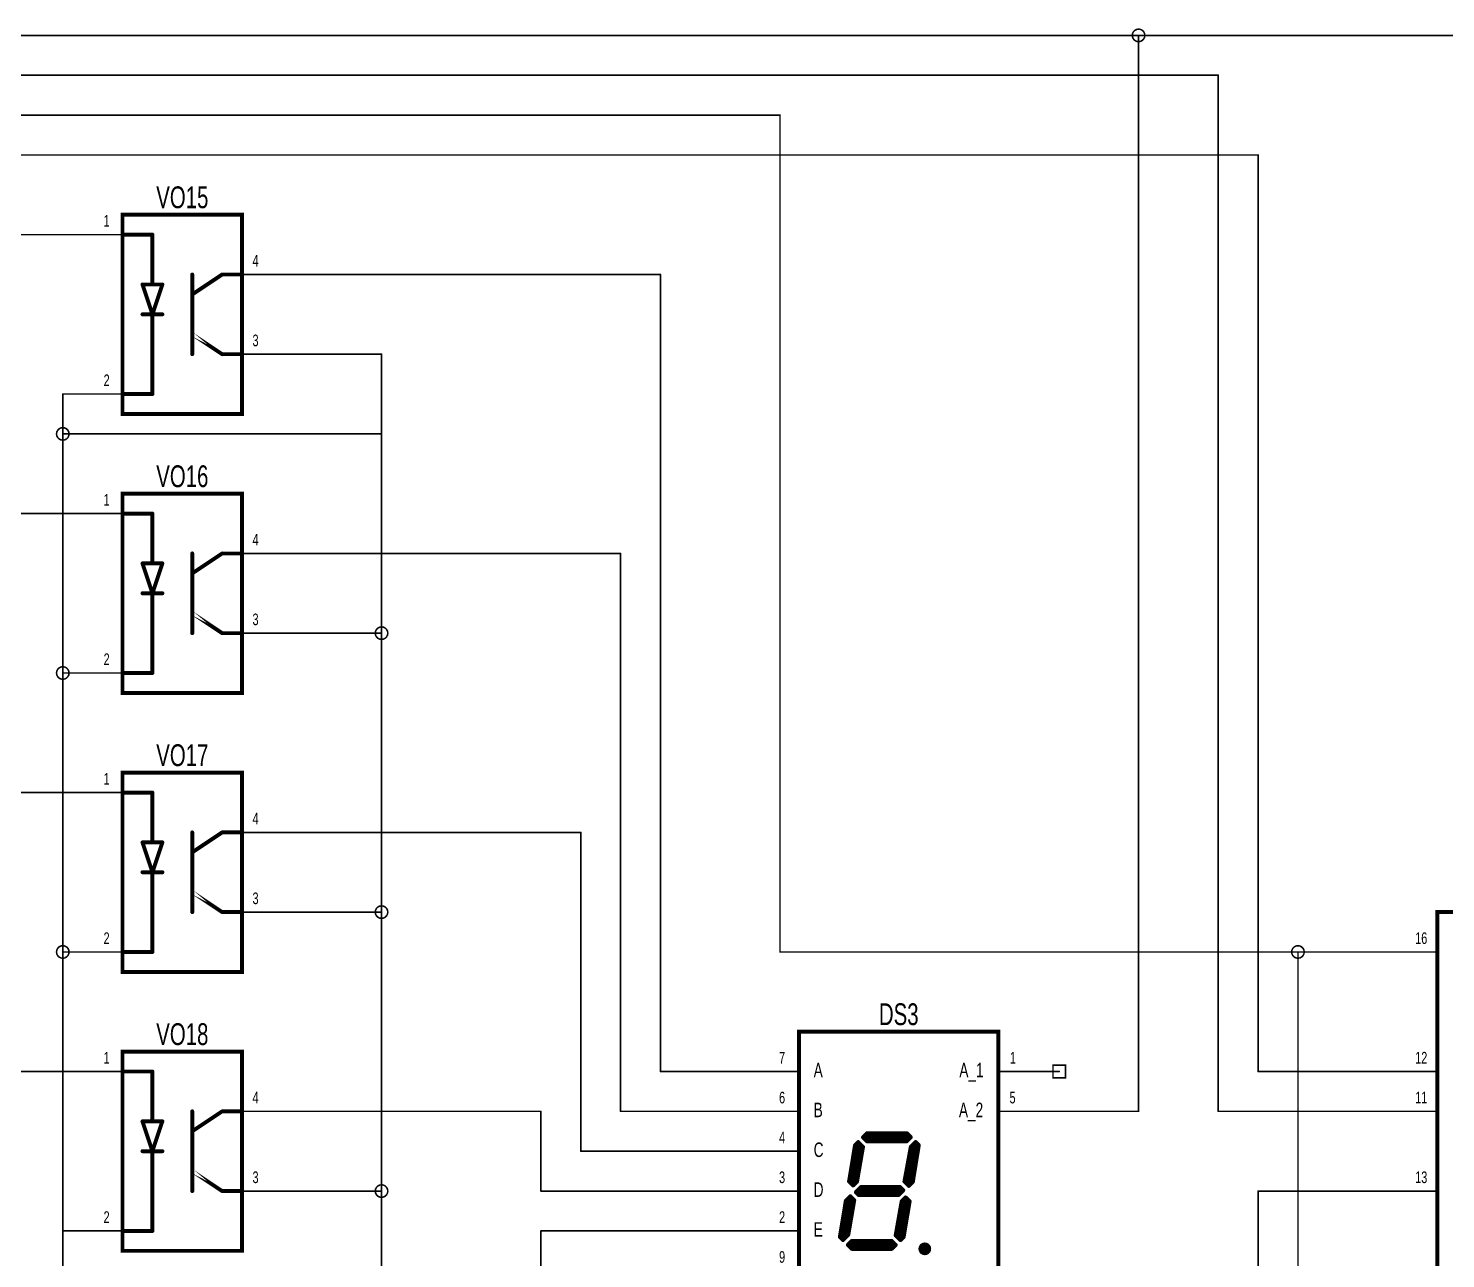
# Model space of a CAD drawing. Extents: x -9.1 to 18.8, y -6.3 to 0.3.
# Drawn here: x 9.814 to 13.371, y -2.87 to 0.218 of the extents above; entities that cross this region are included whole.
import ezdxf
from ezdxf.enums import TextEntityAlignment as Align

# ---------------------------------------------------------------- set-up
doc = ezdxf.new("R2010")
doc.units = 0
for name, color, linetype in [('Element', 253, 'CONTINUOUS'), ('Net', 50, 'CONTINUOUS'), ('Pin', 50, 'CONTINUOUS')]:
    doc.layers.add(name, color=color, linetype=linetype)

msp = doc.modelspace()

# ---------------------------------------------------------------- linework, layer by layer
at = {"layer": 'Element', "linetype": 'CONTINUOUS'}
for points, const_width in [([(10.05, -0.25), (10.35, -0.25), (10.35, -0.75), (10.05, -0.75), (10.05, -0.25)], 0.0098), ([(10.05, -0.3), (10.125, -0.3)], 0.0098), ([(10.125, -0.3), (10.125, -0.425)], 0.0098), ([(10.15, -0.425), (10.1, -0.425)], 0.0098), ([(10.1, -0.425), (10.125, -0.5)], 0.0098), ([(10.125, -0.5), (10.15, -0.425)], 0.0098), ([(10.225, -0.4), (10.225, -0.6)], 0.0098), ([(10.225, -0.45), (10.3, -0.4)], 0.0098), ([(10.3, -0.4), (10.35, -0.4)], 0.0098), ([(10.1, -0.5), (10.15, -0.5)], 0.0098), ([(10.125, -0.5), (10.125, -0.7)], 0.0098), ([(10.225, -0.55), (10.3, -0.6), (10.225, -0.55)], 0.0098), ([(10.3, -0.6), (10.35, -0.6)], 0.0098), ([(10.125, -0.7), (10.05, -0.7)], 0.0098), ([(10.05, -0.95), (10.35, -0.95), (10.35, -1.45), (10.05, -1.45), (10.05, -0.95)], 0.0098), ([(10.05, -1), (10.125, -1)], 0.0098), ([(10.125, -1), (10.125, -1.125)], 0.0098), ([(10.225, -1.1), (10.225, -1.3)], 0.0098), ([(10.225, -1.15), (10.3, -1.1)], 0.0098), ([(10.3, -1.1), (10.35, -1.1)], 0.0098), ([(10.15, -1.125), (10.1, -1.125)], 0.0098), ([(10.1, -1.125), (10.125, -1.2)], 0.0098), ([(10.125, -1.2), (10.15, -1.125)], 0.0098), ([(10.1, -1.2), (10.15, -1.2)], 0.0098), ([(10.125, -1.2), (10.125, -1.4)], 0.0098), ([(10.225, -1.25), (10.3, -1.3), (10.225, -1.25)], 0.0098), ([(10.3, -1.3), (10.35, -1.3)], 0.0098), ([(10.125, -1.4), (10.05, -1.4)], 0.0098), ([(10.05, -1.65), (10.35, -1.65), (10.35, -2.15), (10.05, -2.15), (10.05, -1.65)], 0.0098), ([(10.05, -1.7), (10.125, -1.7)], 0.0098), ([(10.125, -1.7), (10.125, -1.825)], 0.0098), ([(10.225, -1.8), (10.225, -2)], 0.0098), ([(10.225, -1.85), (10.3, -1.8)], 0.0098), ([(10.3, -1.8), (10.35, -1.8)], 0.0098), ([(10.15, -1.825), (10.1, -1.825)], 0.0098), ([(10.1, -1.825), (10.125, -1.9)], 0.0098), ([(10.125, -1.9), (10.15, -1.825)], 0.0098), ([(10.1, -1.9), (10.15, -1.9)], 0.0098), ([(10.125, -1.9), (10.125, -2.1)], 0.0098), ([(10.225, -1.95), (10.3, -2), (10.225, -1.95)], 0.0098), ([(10.3, -2), (10.35, -2)], 0.0098), ([(13.35, -2), (14.05, -2), (14.05, -3.2), (13.35, -3.2), (13.35, -2)], 0.0098), ([(10.125, -2.1), (10.05, -2.1)], 0.0098), ([(11.7479, -2.3), (12.2479, -2.3), (12.2479, -3.1), (11.7479, -3.1), (11.7479, -2.3)], 0.0098), ([(10.05, -2.35), (10.35, -2.35), (10.35, -2.85), (10.05, -2.85), (10.05, -2.35)], 0.0098), ([(10.05, -2.4), (10.125, -2.4)], 0.0098), ([(10.125, -2.4), (10.125, -2.525)], 0.0098), ([(10.15, -2.525), (10.1, -2.525)], 0.0098), ([(10.1, -2.525), (10.125, -2.6)], 0.0098), ([(10.125, -2.6), (10.15, -2.525)], 0.0098), ([(10.225, -2.5), (10.225, -2.7)], 0.0098), ([(10.225, -2.55), (10.3, -2.5)], 0.0098), ([(10.3, -2.5), (10.35, -2.5)], 0.0098), ([(11.9084, -2.565), (11.9184, -2.555)], 0.01), ([(11.9184, -2.575), (11.9084, -2.565)], 0.01), ([(12.0184, -2.565), (11.9184, -2.565)], 0.016), ([(11.9184, -2.555), (12.0184, -2.555)], 0.01), ([(12.0184, -2.555), (12.0284, -2.565)], 0.01), ([(12.0284, -2.565), (12.0184, -2.575)], 0.01), ([(10.1, -2.6), (10.15, -2.6)], 0.0098), ([(10.125, -2.6), (10.125, -2.8)], 0.0098), ([(11.8734, -2.676), (11.8884, -2.585)], 0.01), ([(11.8984, -2.59), (11.8834, -2.675)], 0.016), ([(11.8884, -2.585), (11.8964, -2.577)], 0.01), ([(11.9084, -2.589), (11.8934, -2.676)], 0.01), ([(11.8964, -2.577), (11.9084, -2.589)], 0.01), ([(12.0184, -2.575), (11.9184, -2.575)], 0.01), ([(12.0284, -2.589), (12.0124, -2.676)], 0.01), ([(12.0384, -2.59), (12.0234, -2.675)], 0.016), ([(12.0404, -2.577), (12.0284, -2.589)], 0.01), ([(12.0334, -2.677), (12.0484, -2.585)], 0.01), ([(12.0484, -2.585), (12.0404, -2.577)], 0.01), ([(10.225, -2.65), (10.3, -2.7), (10.225, -2.65)], 0.0098), ([(10.3, -2.7), (10.35, -2.7)], 0.0098), ([(11.8834, -2.686), (11.8734, -2.676)], 0.01), ([(11.8934, -2.676), (11.8834, -2.686)], 0.01), ([(11.8904, -2.703), (11.9034, -2.69)], 0.01), ([(11.8974, -2.71), (11.8904, -2.703)], 0.01), ([(11.8984, -2.7), (11.9984, -2.7)], 0.016), ([(11.9034, -2.69), (12.0014, -2.69)], 0.01), ([(12.0094, -2.698), (11.9974, -2.71)], 0.01), ([(12.0014, -2.69), (12.0094, -2.698)], 0.01), ([(12.0124, -2.676), (12.0234, -2.687)], 0.01), ([(12.0234, -2.687), (12.0334, -2.677)], 0.01), ([(11.8654, -2.724), (11.8504, -2.815)], 0.01), ([(11.8584, -2.815), (11.8734, -2.725)], 0.016), ([(11.8764, -2.713), (11.8654, -2.724)], 0.01), ([(11.8714, -2.81), (11.8864, -2.723)], 0.01), ([(11.8764, -2.713), (11.8864, -2.723)], 0.01), ([(11.9974, -2.71), (11.8974, -2.71)], 0.01), ([(12.0054, -2.726), (11.9904, -2.811)], 0.01), ([(12.0134, -2.73), (11.9984, -2.81)], 0.016), ([(12.0154, -2.716), (12.0054, -2.726)], 0.01), ([(12.0104, -2.815), (12.0254, -2.726)], 0.01), ([(12.0254, -2.726), (12.0154, -2.716)], 0.01), ([(10.125, -2.8), (10.05, -2.8)], 0.0098), ([(11.8504, -2.815), (11.8584, -2.823)], 0.01), ([(11.8584, -2.823), (11.8714, -2.81)], 0.01), ([(11.9904, -2.811), (12.0024, -2.823)], 0.01), ([(12.0024, -2.823), (12.0104, -2.815)], 0.01), ([(11.8704, -2.835), (11.8804, -2.825)], 0.01), ([(11.8804, -2.845), (11.8704, -2.835)], 0.01), ([(11.8804, -2.825), (11.9804, -2.825)], 0.01), ([(11.9784, -2.835), (11.8834, -2.835)], 0.016), ([(11.9804, -2.845), (11.8804, -2.845)], 0.01), ([(11.9804, -2.825), (11.9904, -2.835)], 0.01), ([(11.9904, -2.835), (11.9804, -2.845)], 0.01), ([(12.0534, -2.845), (12.0539, -2.8481), (12.0553, -2.8509), (12.0575, -2.8531), (12.0603, -2.8545), (12.0634, -2.855), (12.0665, -2.8545), (12.0693, -2.8531), (12.0715, -2.8509), (12.0729, -2.8481), (12.0734, -2.845), (12.0729, -2.8419), (12.0715, -2.8391), (12.0693, -2.8369), (12.0665, -2.8355), (12.0634, -2.835), (12.0603, -2.8355), (12.0575, -2.8369), (12.0553, -2.8391), (12.0539, -2.8419), (12.0534, -2.845)], 0.012), ([(12.0584, -2.845), (12.0684, -2.845)], 0.012)]:
    msp.add_lwpolyline(points, dxfattribs=dict(at, const_width=const_width))
for points, const_width in [([(10.0475, -0.3, 1), (10.0525, -0.3, 1), (10.0475, -0.3, 1)], 0.0049), ([(10.1225, -0.3, 1), (10.1275, -0.3, 1), (10.1225, -0.3, 1)], 0.0049), ([(10.1225, -0.3, 1), (10.1275, -0.3, 1), (10.1225, -0.3, 1)], 0.0049), ([(10.0975, -0.425, 1), (10.1025, -0.425, 1), (10.0975, -0.425, 1)], 0.0049), ([(10.0975, -0.425, 1), (10.1025, -0.425, 1), (10.0975, -0.425, 1)], 0.0049), ([(10.1225, -0.425, 1), (10.1275, -0.425, 1), (10.1225, -0.425, 1)], 0.0049), ([(10.1475, -0.425, 1), (10.1525, -0.425, 1), (10.1475, -0.425, 1)], 0.0049), ([(10.1475, -0.425, 1), (10.1525, -0.425, 1), (10.1475, -0.425, 1)], 0.0049), ([(10.2225, -0.4, 1), (10.2275, -0.4, 1), (10.2225, -0.4, 1)], 0.0049), ([(10.2975, -0.4, 1), (10.3025, -0.4, 1), (10.2975, -0.4, 1)], 0.0049), ([(10.2975, -0.4, 1), (10.3025, -0.4, 1), (10.2975, -0.4, 1)], 0.0049), ([(10.3475, -0.4, 1), (10.3525, -0.4, 1), (10.3475, -0.4, 1)], 0.0049), ([(10.2225, -0.45, 1), (10.2275, -0.45, 1), (10.2225, -0.45, 1)], 0.0049), ([(10.0975, -0.5, 1), (10.1025, -0.5, 1), (10.0975, -0.5, 1)], 0.0049), ([(10.1225, -0.5, 1), (10.1275, -0.5, 1), (10.1225, -0.5, 1)], 0.0049), ([(10.1225, -0.5, 1), (10.1275, -0.5, 1), (10.1225, -0.5, 1)], 0.0049), ([(10.1225, -0.5, 1), (10.1275, -0.5, 1), (10.1225, -0.5, 1)], 0.0049), ([(10.1475, -0.5, 1), (10.1525, -0.5, 1), (10.1475, -0.5, 1)], 0.0049), ([(10.2225, -0.55, 1), (10.2275, -0.55, 1), (10.2225, -0.55, 1)], 0.0049), ([(10.2225, -0.6, 1), (10.2275, -0.6, 1), (10.2225, -0.6, 1)], 0.0049), ([(10.2975, -0.6, 1), (10.3025, -0.6, 1), (10.2975, -0.6, 1)], 0.0049), ([(10.3475, -0.6, 1), (10.3525, -0.6, 1), (10.3475, -0.6, 1)], 0.0049), ([(10.0475, -0.7, 1), (10.0525, -0.7, 1), (10.0475, -0.7, 1)], 0.0049), ([(10.1225, -0.7, 1), (10.1275, -0.7, 1), (10.1225, -0.7, 1)], 0.0049), ([(10.1225, -0.7, 1), (10.1275, -0.7, 1), (10.1225, -0.7, 1)], 0.0049), ([(10.0475, -1, 1), (10.0525, -1, 1), (10.0475, -1, 1)], 0.0049), ([(10.1225, -1, 1), (10.1275, -1, 1), (10.1225, -1, 1)], 0.0049), ([(10.1225, -1, 1), (10.1275, -1, 1), (10.1225, -1, 1)], 0.0049), ([(10.2225, -1.1, 1), (10.2275, -1.1, 1), (10.2225, -1.1, 1)], 0.0049), ([(10.2975, -1.1, 1), (10.3025, -1.1, 1), (10.2975, -1.1, 1)], 0.0049), ([(10.2975, -1.1, 1), (10.3025, -1.1, 1), (10.2975, -1.1, 1)], 0.0049), ([(10.3475, -1.1, 1), (10.3525, -1.1, 1), (10.3475, -1.1, 1)], 0.0049), ([(10.0975, -1.125, 1), (10.1025, -1.125, 1), (10.0975, -1.125, 1)], 0.0049), ([(10.0975, -1.125, 1), (10.1025, -1.125, 1), (10.0975, -1.125, 1)], 0.0049), ([(10.1225, -1.125, 1), (10.1275, -1.125, 1), (10.1225, -1.125, 1)], 0.0049), ([(10.1475, -1.125, 1), (10.1525, -1.125, 1), (10.1475, -1.125, 1)], 0.0049), ([(10.1475, -1.125, 1), (10.1525, -1.125, 1), (10.1475, -1.125, 1)], 0.0049), ([(10.2225, -1.15, 1), (10.2275, -1.15, 1), (10.2225, -1.15, 1)], 0.0049), ([(10.0975, -1.2, 1), (10.1025, -1.2, 1), (10.0975, -1.2, 1)], 0.0049), ([(10.1225, -1.2, 1), (10.1275, -1.2, 1), (10.1225, -1.2, 1)], 0.0049), ([(10.1225, -1.2, 1), (10.1275, -1.2, 1), (10.1225, -1.2, 1)], 0.0049), ([(10.1225, -1.2, 1), (10.1275, -1.2, 1), (10.1225, -1.2, 1)], 0.0049), ([(10.1475, -1.2, 1), (10.1525, -1.2, 1), (10.1475, -1.2, 1)], 0.0049), ([(10.2225, -1.25, 1), (10.2275, -1.25, 1), (10.2225, -1.25, 1)], 0.0049), ([(10.2225, -1.3, 1), (10.2275, -1.3, 1), (10.2225, -1.3, 1)], 0.0049), ([(10.2975, -1.3, 1), (10.3025, -1.3, 1), (10.2975, -1.3, 1)], 0.0049), ([(10.3475, -1.3, 1), (10.3525, -1.3, 1), (10.3475, -1.3, 1)], 0.0049), ([(10.0475, -1.4, 1), (10.0525, -1.4, 1), (10.0475, -1.4, 1)], 0.0049), ([(10.1225, -1.4, 1), (10.1275, -1.4, 1), (10.1225, -1.4, 1)], 0.0049), ([(10.1225, -1.4, 1), (10.1275, -1.4, 1), (10.1225, -1.4, 1)], 0.0049), ([(10.0475, -1.7, 1), (10.0525, -1.7, 1), (10.0475, -1.7, 1)], 0.0049), ([(10.1225, -1.7, 1), (10.1275, -1.7, 1), (10.1225, -1.7, 1)], 0.0049), ([(10.1225, -1.7, 1), (10.1275, -1.7, 1), (10.1225, -1.7, 1)], 0.0049), ([(10.2225, -1.8, 1), (10.2275, -1.8, 1), (10.2225, -1.8, 1)], 0.0049), ([(10.2975, -1.8, 1), (10.3025, -1.8, 1), (10.2975, -1.8, 1)], 0.0049), ([(10.2975, -1.8, 1), (10.3025, -1.8, 1), (10.2975, -1.8, 1)], 0.0049), ([(10.3475, -1.8, 1), (10.3525, -1.8, 1), (10.3475, -1.8, 1)], 0.0049), ([(10.0975, -1.825, 1), (10.1025, -1.825, 1), (10.0975, -1.825, 1)], 0.0049), ([(10.0975, -1.825, 1), (10.1025, -1.825, 1), (10.0975, -1.825, 1)], 0.0049), ([(10.1225, -1.825, 1), (10.1275, -1.825, 1), (10.1225, -1.825, 1)], 0.0049), ([(10.1475, -1.825, 1), (10.1525, -1.825, 1), (10.1475, -1.825, 1)], 0.0049), ([(10.1475, -1.825, 1), (10.1525, -1.825, 1), (10.1475, -1.825, 1)], 0.0049), ([(10.2225, -1.85, 1), (10.2275, -1.85, 1), (10.2225, -1.85, 1)], 0.0049), ([(10.0975, -1.9, 1), (10.1025, -1.9, 1), (10.0975, -1.9, 1)], 0.0049), ([(10.1225, -1.9, 1), (10.1275, -1.9, 1), (10.1225, -1.9, 1)], 0.0049), ([(10.1225, -1.9, 1), (10.1275, -1.9, 1), (10.1225, -1.9, 1)], 0.0049), ([(10.1225, -1.9, 1), (10.1275, -1.9, 1), (10.1225, -1.9, 1)], 0.0049), ([(10.1475, -1.9, 1), (10.1525, -1.9, 1), (10.1475, -1.9, 1)], 0.0049), ([(10.2225, -1.95, 1), (10.2275, -1.95, 1), (10.2225, -1.95, 1)], 0.0049), ([(10.2225, -2, 1), (10.2275, -2, 1), (10.2225, -2, 1)], 0.0049), ([(10.2975, -2, 1), (10.3025, -2, 1), (10.2975, -2, 1)], 0.0049), ([(10.3475, -2, 1), (10.3525, -2, 1), (10.3475, -2, 1)], 0.0049), ([(10.0475, -2.1, 1), (10.0525, -2.1, 1), (10.0475, -2.1, 1)], 0.0049), ([(10.1225, -2.1, 1), (10.1275, -2.1, 1), (10.1225, -2.1, 1)], 0.0049), ([(10.1225, -2.1, 1), (10.1275, -2.1, 1), (10.1225, -2.1, 1)], 0.0049), ([(10.0475, -2.4, 1), (10.0525, -2.4, 1), (10.0475, -2.4, 1)], 0.0049), ([(10.1225, -2.4, 1), (10.1275, -2.4, 1), (10.1225, -2.4, 1)], 0.0049), ([(10.1225, -2.4, 1), (10.1275, -2.4, 1), (10.1225, -2.4, 1)], 0.0049), ([(10.0975, -2.525, 1), (10.1025, -2.525, 1), (10.0975, -2.525, 1)], 0.0049), ([(10.0975, -2.525, 1), (10.1025, -2.525, 1), (10.0975, -2.525, 1)], 0.0049), ([(10.1225, -2.525, 1), (10.1275, -2.525, 1), (10.1225, -2.525, 1)], 0.0049), ([(10.1475, -2.525, 1), (10.1525, -2.525, 1), (10.1475, -2.525, 1)], 0.0049), ([(10.1475, -2.525, 1), (10.1525, -2.525, 1), (10.1475, -2.525, 1)], 0.0049), ([(10.2225, -2.5, 1), (10.2275, -2.5, 1), (10.2225, -2.5, 1)], 0.0049), ([(10.2975, -2.5, 1), (10.3025, -2.5, 1), (10.2975, -2.5, 1)], 0.0049), ([(10.2975, -2.5, 1), (10.3025, -2.5, 1), (10.2975, -2.5, 1)], 0.0049), ([(10.3475, -2.5, 1), (10.3525, -2.5, 1), (10.3475, -2.5, 1)], 0.0049), ([(10.2225, -2.55, 1), (10.2275, -2.55, 1), (10.2225, -2.55, 1)], 0.0049), ([(11.9059, -2.565, 1), (11.9109, -2.565, 1), (11.9059, -2.565, 1)], 0.005), ([(11.9059, -2.565, 1), (11.9109, -2.565, 1), (11.9059, -2.565, 1)], 0.005), ([(11.9144, -2.565, 1), (11.9224, -2.565, 1), (11.9144, -2.565, 1)], 0.008), ([(11.9159, -2.555, 1), (11.9209, -2.555, 1), (11.9159, -2.555, 1)], 0.005), ([(11.9159, -2.555, 1), (11.9209, -2.555, 1), (11.9159, -2.555, 1)], 0.005), ([(12.0144, -2.565, 1), (12.0224, -2.565, 1), (12.0144, -2.565, 1)], 0.008), ([(12.0159, -2.555, 1), (12.0209, -2.555, 1), (12.0159, -2.555, 1)], 0.005), ([(12.0159, -2.555, 1), (12.0209, -2.555, 1), (12.0159, -2.555, 1)], 0.005), ([(12.0259, -2.565, 1), (12.0309, -2.565, 1), (12.0259, -2.565, 1)], 0.005), ([(12.0259, -2.565, 1), (12.0309, -2.565, 1), (12.0259, -2.565, 1)], 0.005), ([(10.0975, -2.6, 1), (10.1025, -2.6, 1), (10.0975, -2.6, 1)], 0.0049), ([(10.1225, -2.6, 1), (10.1275, -2.6, 1), (10.1225, -2.6, 1)], 0.0049), ([(10.1225, -2.6, 1), (10.1275, -2.6, 1), (10.1225, -2.6, 1)], 0.0049), ([(10.1225, -2.6, 1), (10.1275, -2.6, 1), (10.1225, -2.6, 1)], 0.0049), ([(10.1475, -2.6, 1), (10.1525, -2.6, 1), (10.1475, -2.6, 1)], 0.0049), ([(11.8859, -2.585, 1), (11.8909, -2.585, 1), (11.8859, -2.585, 1)], 0.005), ([(11.8859, -2.585, 1), (11.8909, -2.585, 1), (11.8859, -2.585, 1)], 0.005), ([(11.8944, -2.59, 1), (11.9024, -2.59, 1), (11.8944, -2.59, 1)], 0.008), ([(11.8939, -2.577, 1), (11.8989, -2.577, 1), (11.8939, -2.577, 1)], 0.005), ([(11.8939, -2.577, 1), (11.8989, -2.577, 1), (11.8939, -2.577, 1)], 0.005), ([(11.9059, -2.589, 1), (11.9109, -2.589, 1), (11.9059, -2.589, 1)], 0.005), ([(11.9059, -2.589, 1), (11.9109, -2.589, 1), (11.9059, -2.589, 1)], 0.005), ([(11.9159, -2.575, 1), (11.9209, -2.575, 1), (11.9159, -2.575, 1)], 0.005), ([(11.9159, -2.575, 1), (11.9209, -2.575, 1), (11.9159, -2.575, 1)], 0.005), ([(12.0159, -2.575, 1), (12.0209, -2.575, 1), (12.0159, -2.575, 1)], 0.005), ([(12.0159, -2.575, 1), (12.0209, -2.575, 1), (12.0159, -2.575, 1)], 0.005), ([(12.0259, -2.589, 1), (12.0309, -2.589, 1), (12.0259, -2.589, 1)], 0.005), ([(12.0259, -2.589, 1), (12.0309, -2.589, 1), (12.0259, -2.589, 1)], 0.005), ([(12.0344, -2.59, 1), (12.0424, -2.59, 1), (12.0344, -2.59, 1)], 0.008), ([(12.0379, -2.577, 1), (12.0429, -2.577, 1), (12.0379, -2.577, 1)], 0.005), ([(12.0379, -2.577, 1), (12.0429, -2.577, 1), (12.0379, -2.577, 1)], 0.005), ([(12.0459, -2.585, 1), (12.0509, -2.585, 1), (12.0459, -2.585, 1)], 0.005), ([(12.0459, -2.585, 1), (12.0509, -2.585, 1), (12.0459, -2.585, 1)], 0.005), ([(10.2225, -2.65, 1), (10.2275, -2.65, 1), (10.2225, -2.65, 1)], 0.0049), ([(11.8794, -2.675, 1), (11.8874, -2.675, 1), (11.8794, -2.675, 1)], 0.008), ([(12.0194, -2.675, 1), (12.0274, -2.675, 1), (12.0194, -2.675, 1)], 0.008), ([(10.2225, -2.7, 1), (10.2275, -2.7, 1), (10.2225, -2.7, 1)], 0.0049), ([(10.2975, -2.7, 1), (10.3025, -2.7, 1), (10.2975, -2.7, 1)], 0.0049), ([(10.3475, -2.7, 1), (10.3525, -2.7, 1), (10.3475, -2.7, 1)], 0.0049), ([(11.8709, -2.676, 1), (11.8759, -2.676, 1), (11.8709, -2.676, 1)], 0.005), ([(11.8709, -2.676, 1), (11.8759, -2.676, 1), (11.8709, -2.676, 1)], 0.005), ([(11.8809, -2.686, 1), (11.8859, -2.686, 1), (11.8809, -2.686, 1)], 0.005), ([(11.8809, -2.686, 1), (11.8859, -2.686, 1), (11.8809, -2.686, 1)], 0.005), ([(11.8879, -2.703, 1), (11.8929, -2.703, 1), (11.8879, -2.703, 1)], 0.005), ([(11.8879, -2.703, 1), (11.8929, -2.703, 1), (11.8879, -2.703, 1)], 0.005), ([(11.8909, -2.676, 1), (11.8959, -2.676, 1), (11.8909, -2.676, 1)], 0.005), ([(11.8909, -2.676, 1), (11.8959, -2.676, 1), (11.8909, -2.676, 1)], 0.005), ([(11.8944, -2.7, 1), (11.9024, -2.7, 1), (11.8944, -2.7, 1)], 0.008), ([(11.9009, -2.69, 1), (11.9059, -2.69, 1), (11.9009, -2.69, 1)], 0.005), ([(11.9009, -2.69, 1), (11.9059, -2.69, 1), (11.9009, -2.69, 1)], 0.005), ([(11.9944, -2.7, 1), (12.0024, -2.7, 1), (11.9944, -2.7, 1)], 0.008), ([(11.9989, -2.69, 1), (12.0039, -2.69, 1), (11.9989, -2.69, 1)], 0.005), ([(11.9989, -2.69, 1), (12.0039, -2.69, 1), (11.9989, -2.69, 1)], 0.005), ([(12.0069, -2.698, 1), (12.0119, -2.698, 1), (12.0069, -2.698, 1)], 0.005), ([(12.0069, -2.698, 1), (12.0119, -2.698, 1), (12.0069, -2.698, 1)], 0.005), ([(12.0099, -2.676, 1), (12.0149, -2.676, 1), (12.0099, -2.676, 1)], 0.005), ([(12.0099, -2.676, 1), (12.0149, -2.676, 1), (12.0099, -2.676, 1)], 0.005), ([(12.0209, -2.687, 1), (12.0259, -2.687, 1), (12.0209, -2.687, 1)], 0.005), ([(12.0209, -2.687, 1), (12.0259, -2.687, 1), (12.0209, -2.687, 1)], 0.005), ([(12.0309, -2.677, 1), (12.0359, -2.677, 1), (12.0309, -2.677, 1)], 0.005), ([(12.0309, -2.677, 1), (12.0359, -2.677, 1), (12.0309, -2.677, 1)], 0.005), ([(11.8629, -2.724, 1), (11.8679, -2.724, 1), (11.8629, -2.724, 1)], 0.005), ([(11.8629, -2.724, 1), (11.8679, -2.724, 1), (11.8629, -2.724, 1)], 0.005), ([(11.8694, -2.725, 1), (11.8774, -2.725, 1), (11.8694, -2.725, 1)], 0.008), ([(11.8739, -2.713, 1), (11.8789, -2.713, 1), (11.8739, -2.713, 1)], 0.005), ([(11.8739, -2.713, 1), (11.8789, -2.713, 1), (11.8739, -2.713, 1)], 0.005), ([(11.8839, -2.723, 1), (11.8889, -2.723, 1), (11.8839, -2.723, 1)], 0.005), ([(11.8839, -2.723, 1), (11.8889, -2.723, 1), (11.8839, -2.723, 1)], 0.005), ([(11.8949, -2.71, 1), (11.8999, -2.71, 1), (11.8949, -2.71, 1)], 0.005), ([(11.8949, -2.71, 1), (11.8999, -2.71, 1), (11.8949, -2.71, 1)], 0.005), ([(11.9949, -2.71, 1), (11.9999, -2.71, 1), (11.9949, -2.71, 1)], 0.005), ([(11.9949, -2.71, 1), (11.9999, -2.71, 1), (11.9949, -2.71, 1)], 0.005), ([(12.0029, -2.726, 1), (12.0079, -2.726, 1), (12.0029, -2.726, 1)], 0.005), ([(12.0029, -2.726, 1), (12.0079, -2.726, 1), (12.0029, -2.726, 1)], 0.005), ([(12.0094, -2.73, 1), (12.0174, -2.73, 1), (12.0094, -2.73, 1)], 0.008), ([(12.0129, -2.716, 1), (12.0179, -2.716, 1), (12.0129, -2.716, 1)], 0.005), ([(12.0129, -2.716, 1), (12.0179, -2.716, 1), (12.0129, -2.716, 1)], 0.005), ([(12.0229, -2.726, 1), (12.0279, -2.726, 1), (12.0229, -2.726, 1)], 0.005), ([(12.0229, -2.726, 1), (12.0279, -2.726, 1), (12.0229, -2.726, 1)], 0.005), ([(10.0475, -2.8, 1), (10.0525, -2.8, 1), (10.0475, -2.8, 1)], 0.0049), ([(10.1225, -2.8, 1), (10.1275, -2.8, 1), (10.1225, -2.8, 1)], 0.0049), ([(10.1225, -2.8, 1), (10.1275, -2.8, 1), (10.1225, -2.8, 1)], 0.0049), ([(11.8479, -2.815, 1), (11.8529, -2.815, 1), (11.8479, -2.815, 1)], 0.005), ([(11.8479, -2.815, 1), (11.8529, -2.815, 1), (11.8479, -2.815, 1)], 0.005), ([(11.8544, -2.815, 1), (11.8624, -2.815, 1), (11.8544, -2.815, 1)], 0.008), ([(11.8689, -2.81, 1), (11.8739, -2.81, 1), (11.8689, -2.81, 1)], 0.005), ([(11.8689, -2.81, 1), (11.8739, -2.81, 1), (11.8689, -2.81, 1)], 0.005), ([(11.9879, -2.811, 1), (11.9929, -2.811, 1), (11.9879, -2.811, 1)], 0.005), ([(11.9879, -2.811, 1), (11.9929, -2.811, 1), (11.9879, -2.811, 1)], 0.005), ([(11.9944, -2.81, 1), (12.0024, -2.81, 1), (11.9944, -2.81, 1)], 0.008), ([(12.0079, -2.815, 1), (12.0129, -2.815, 1), (12.0079, -2.815, 1)], 0.005), ([(12.0079, -2.815, 1), (12.0129, -2.815, 1), (12.0079, -2.815, 1)], 0.005), ([(11.8559, -2.823, 1), (11.8609, -2.823, 1), (11.8559, -2.823, 1)], 0.005), ([(11.8559, -2.823, 1), (11.8609, -2.823, 1), (11.8559, -2.823, 1)], 0.005), ([(11.8679, -2.835, 1), (11.8729, -2.835, 1), (11.8679, -2.835, 1)], 0.005), ([(11.8679, -2.835, 1), (11.8729, -2.835, 1), (11.8679, -2.835, 1)], 0.005), ([(11.8779, -2.825, 1), (11.8829, -2.825, 1), (11.8779, -2.825, 1)], 0.005), ([(11.8779, -2.825, 1), (11.8829, -2.825, 1), (11.8779, -2.825, 1)], 0.005), ([(11.8794, -2.835, 1), (11.8874, -2.835, 1), (11.8794, -2.835, 1)], 0.008), ([(11.8779, -2.845, 1), (11.8829, -2.845, 1), (11.8779, -2.845, 1)], 0.005), ([(11.8779, -2.845, 1), (11.8829, -2.845, 1), (11.8779, -2.845, 1)], 0.005), ([(11.9744, -2.835, 1), (11.9824, -2.835, 1), (11.9744, -2.835, 1)], 0.008), ([(11.9779, -2.825, 1), (11.9829, -2.825, 1), (11.9779, -2.825, 1)], 0.005), ([(11.9779, -2.825, 1), (11.9829, -2.825, 1), (11.9779, -2.825, 1)], 0.005), ([(11.9779, -2.845, 1), (11.9829, -2.845, 1), (11.9779, -2.845, 1)], 0.005), ([(11.9779, -2.845, 1), (11.9829, -2.845, 1), (11.9779, -2.845, 1)], 0.005), ([(11.9879, -2.835, 1), (11.9929, -2.835, 1), (11.9879, -2.835, 1)], 0.005), ([(11.9879, -2.835, 1), (11.9929, -2.835, 1), (11.9879, -2.835, 1)], 0.005), ([(11.9999, -2.823, 1), (12.0049, -2.823, 1), (11.9999, -2.823, 1)], 0.005), ([(11.9999, -2.823, 1), (12.0049, -2.823, 1), (11.9999, -2.823, 1)], 0.005), ([(12.0504, -2.845, 1), (12.0564, -2.845, 1), (12.0504, -2.845, 1)], 0.006), ([(12.0554, -2.845, 1), (12.0614, -2.845, 1), (12.0554, -2.845, 1)], 0.006), ([(12.0654, -2.845, 1), (12.0714, -2.845, 1), (12.0654, -2.845, 1)], 0.006)]:
    msp.add_lwpolyline(points, format="xyb", dxfattribs=dict(at, const_width=const_width))
at = {"layer": 'Net', "linetype": 'CONTINUOUS', "const_width": 0.0039}
for points in [[(12.5843, 0.2), (12.585, 0.1951), (12.5873, 0.1907), (12.5907, 0.1873), (12.5951, 0.185), (12.6, 0.1843), (12.6049, 0.185), (12.6093, 0.1873), (12.6127, 0.1907), (12.615, 0.1951), (12.6157, 0.2), (12.615, 0.2049), (12.6127, 0.2093), (12.6093, 0.2127), (12.6049, 0.215), (12.6, 0.2157), (12.5951, 0.215), (12.5907, 0.2127), (12.5873, 0.2093), (12.585, 0.2049), (12.5843, 0.2)], [(6.4, 0.2), (12.6, 0.2)], [(12.6, 0.2), (12.6, -2.5)], [(12.6, 0.2), (18.8, 0.2)], [(6.6, 0.1), (12.8, 0.1)], [(12.8, 0.1), (12.8, -2.5)], [(11.7, 0), (7, 0)], [(11.7, -2.1), (11.7, 0)], [(6.7, -0.1), (12.9, -0.1)], [(12.9, -0.1), (12.9, -2.4)], [(9.3, -0.3), (9.9, -0.3)], [(10.5, -0.4), (11.4, -0.4)], [(11.4, -0.4), (11.4, -2.4)], [(10.5, -0.6), (10.7, -0.6)], [(10.7, -0.6), (10.7, -0.8)], [(9.9, -0.7), (9.9, -1.4)], [(9.8843, -0.8), (9.885, -0.8049), (9.8873, -0.8093), (9.8907, -0.8127), (9.8951, -0.815), (9.9, -0.8157), (9.9049, -0.815), (9.9093, -0.8127), (9.9127, -0.8093), (9.915, -0.8049), (9.9157, -0.8), (9.915, -0.7951), (9.9127, -0.7907), (9.9093, -0.7873), (9.9049, -0.785), (9.9, -0.7843), (9.8951, -0.785), (9.8907, -0.7873), (9.8873, -0.7907), (9.885, -0.7951), (9.8843, -0.8)], [(10.7, -0.8), (9.9, -0.8)], [(10.7, -0.8), (10.7, -2)], [(9.9, -1), (9.4, -1)], [(10.5, -1.1), (11.3, -1.1)], [(11.3, -1.1), (11.3, -2.5)], [(10.5, -1.3), (10.7, -1.3)], [(10.6843, -1.3), (10.685, -1.3049), (10.6873, -1.3093), (10.6907, -1.3127), (10.6951, -1.315), (10.7, -1.3157), (10.7049, -1.315), (10.7093, -1.3127), (10.7127, -1.3093), (10.715, -1.3049), (10.7157, -1.3), (10.715, -1.2951), (10.7127, -1.2907), (10.7093, -1.2873), (10.7049, -1.285), (10.7, -1.2843), (10.6951, -1.285), (10.6907, -1.2873), (10.6873, -1.2907), (10.685, -1.2951), (10.6843, -1.3)], [(9.8843, -1.4), (9.885, -1.4049), (9.8873, -1.4093), (9.8907, -1.4127), (9.8951, -1.415), (9.9, -1.4157), (9.9049, -1.415), (9.9093, -1.4127), (9.9127, -1.4093), (9.915, -1.4049), (9.9157, -1.4), (9.915, -1.3951), (9.9127, -1.3907), (9.9093, -1.3873), (9.9049, -1.385), (9.9, -1.3843), (9.8951, -1.385), (9.8907, -1.3873), (9.8873, -1.3907), (9.885, -1.3951), (9.8843, -1.4)], [(9.9, -1.4), (9.9, -1.4)], [(9.9, -1.4), (9.9, -2.1)], [(9.9, -1.7), (9.5, -1.7)], [(10.5, -1.8), (11.2, -1.8)], [(11.2, -1.8), (11.2, -2.6)], [(10.6843, -2), (10.685, -2.0049), (10.6873, -2.0093), (10.6907, -2.0127), (10.6951, -2.015), (10.7, -2.0157), (10.7049, -2.015), (10.7093, -2.0127), (10.7127, -2.0093), (10.715, -2.0049), (10.7157, -2), (10.715, -1.9951), (10.7127, -1.9907), (10.7093, -1.9873), (10.7049, -1.985), (10.7, -1.9843), (10.6951, -1.985), (10.6907, -1.9873), (10.6873, -1.9907), (10.685, -1.9951), (10.6843, -2)], [(10.7, -2), (10.5, -2)], [(10.7, -2.7), (10.7, -2)], [(10.7, -2), (10.7, -2)], [(9.8843, -2.1), (9.885, -2.1049), (9.8873, -2.1093), (9.8907, -2.1127), (9.8951, -2.115), (9.9, -2.1157), (9.9049, -2.115), (9.9093, -2.1127), (9.9127, -2.1093), (9.915, -2.1049), (9.9157, -2.1), (9.915, -2.0951), (9.9127, -2.0907), (9.9093, -2.0873), (9.9049, -2.085), (9.9, -2.0843), (9.8951, -2.085), (9.8907, -2.0873), (9.8873, -2.0907), (9.885, -2.0951), (9.8843, -2.1)], [(9.8843, -2.1), (9.885, -2.1049), (9.8873, -2.1093), (9.8907, -2.1127), (9.8951, -2.115), (9.9, -2.1157), (9.9049, -2.115), (9.9093, -2.1127), (9.9127, -2.1093), (9.915, -2.1049), (9.9157, -2.1), (9.915, -2.0951), (9.9127, -2.0907), (9.9093, -2.0873), (9.9049, -2.085), (9.9, -2.0843), (9.8951, -2.085), (9.8907, -2.0873), (9.8873, -2.0907), (9.885, -2.0951), (9.8843, -2.1)], [(9.9, -2.1), (9.9, -2.1)], [(9.9, -2.1), (9.9, -2.8)], [(9.9, -2.1), (9.9, -3.5)], [(13.2, -2.1), (11.7, -2.1)], [(12.9843, -2.1), (12.985, -2.1049), (12.9873, -2.1093), (12.9907, -2.1127), (12.9951, -2.115), (13, -2.1157), (13.0049, -2.115), (13.0093, -2.1127), (13.0127, -2.1093), (13.015, -2.1049), (13.0157, -2.1), (13.015, -2.0951), (13.0127, -2.0907), (13.0093, -2.0873), (13.0049, -2.085), (13, -2.0843), (12.9951, -2.085), (12.9907, -2.0873), (12.9873, -2.0907), (12.985, -2.0951), (12.9843, -2.1)], [(13, -3), (13, -2.1)], [(9.3, -2.4), (9.9, -2.4)], [(11.4, -2.4), (11.5953, -2.4)], [(12.9, -2.4), (13.2, -2.4)], [(10.5, -2.5), (11.1, -2.5)], [(11.1, -2.5), (11.1, -2.7)], [(11.3, -2.5), (11.5953, -2.5)], [(12.6, -2.5), (12.3999, -2.5)], [(12.8, -2.5), (13.2, -2.5)], [(11.2, -2.6), (11.5953, -2.6)], [(10.5, -2.7), (10.7, -2.7)], [(10.6843, -2.7), (10.685, -2.7049), (10.6873, -2.7093), (10.6907, -2.7127), (10.6951, -2.715), (10.7, -2.7157), (10.7049, -2.715), (10.7093, -2.7127), (10.7127, -2.7093), (10.715, -2.7049), (10.7157, -2.7), (10.715, -2.6951), (10.7127, -2.6907), (10.7093, -2.6873), (10.7049, -2.685), (10.7, -2.6843), (10.6951, -2.685), (10.6907, -2.6873), (10.6873, -2.6907), (10.685, -2.6951), (10.6843, -2.7)], [(10.7, -3.4), (10.7, -2.7)], [(11.1, -2.7), (11.5953, -2.7)], [(13.2, -2.7), (12.9, -2.7)], [(12.9, -2.7), (12.9, -4.9)], [(11.1, -3.2), (11.1, -2.8)], [(11.1, -2.8), (11.5953, -2.8)]]:
    msp.add_lwpolyline(points, dxfattribs=at)
at = {"layer": 'Net', "linetype": 'CONTINUOUS', "const_width": 0.002}
for points in [[(12.5833, 0.2, 1), (12.5852, 0.2, 1), (12.5833, 0.2, 1)], [(12.599, 0.2, 1), (12.601, 0.2, 1), (12.599, 0.2, 1)], [(12.599, 0.2, 1), (12.601, 0.2, 1), (12.599, 0.2, 1)], [(12.599, 0.2, 1), (12.601, 0.2, 1), (12.599, 0.2, 1)], [(12.799, 0.1, 1), (12.801, 0.1, 1), (12.799, 0.1, 1)], [(12.799, 0.1, 1), (12.801, 0.1, 1), (12.799, 0.1, 1)], [(11.699, 0, 1), (11.701, 0, 1), (11.699, 0, 1)], [(11.699, 0, 1), (11.701, 0, 1), (11.699, 0, 1)], [(12.899, -0.1, 1), (12.901, -0.1, 1), (12.899, -0.1, 1)], [(12.899, -0.1, 1), (12.901, -0.1, 1), (12.899, -0.1, 1)], [(9.899, -0.3, 1), (9.901, -0.3, 1), (9.899, -0.3, 1)], [(10.499, -0.4, 1), (10.501, -0.4, 1), (10.499, -0.4, 1)], [(11.399, -0.4, 1), (11.401, -0.4, 1), (11.399, -0.4, 1)], [(11.399, -0.4, 1), (11.401, -0.4, 1), (11.399, -0.4, 1)], [(10.499, -0.6, 1), (10.501, -0.6, 1), (10.499, -0.6, 1)], [(10.699, -0.6, 1), (10.701, -0.6, 1), (10.699, -0.6, 1)], [(10.699, -0.6, 1), (10.701, -0.6, 1), (10.699, -0.6, 1)], [(9.899, -0.7, 1), (9.901, -0.7, 1), (9.899, -0.7, 1)], [(9.8833, -0.8, 1), (9.8852, -0.8, 1), (9.8833, -0.8, 1)], [(9.899, -0.8, 1), (9.901, -0.8, 1), (9.899, -0.8, 1)], [(10.699, -0.8, 1), (10.701, -0.8, 1), (10.699, -0.8, 1)], [(10.699, -0.8, 1), (10.701, -0.8, 1), (10.699, -0.8, 1)], [(10.699, -0.8, 1), (10.701, -0.8, 1), (10.699, -0.8, 1)], [(9.899, -1, 1), (9.901, -1, 1), (9.899, -1, 1)], [(10.499, -1.1, 1), (10.501, -1.1, 1), (10.499, -1.1, 1)], [(11.299, -1.1, 1), (11.301, -1.1, 1), (11.299, -1.1, 1)], [(11.299, -1.1, 1), (11.301, -1.1, 1), (11.299, -1.1, 1)], [(10.499, -1.3, 1), (10.501, -1.3, 1), (10.499, -1.3, 1)], [(10.6833, -1.3, 1), (10.6852, -1.3, 1), (10.6833, -1.3, 1)], [(10.699, -1.3, 1), (10.701, -1.3, 1), (10.699, -1.3, 1)], [(9.8833, -1.4, 1), (9.8852, -1.4, 1), (9.8833, -1.4, 1)], [(9.899, -1.4, 1), (9.901, -1.4, 1), (9.899, -1.4, 1)], [(9.899, -1.4, 1), (9.901, -1.4, 1), (9.899, -1.4, 1)], [(9.899, -1.4, 1), (9.901, -1.4, 1), (9.899, -1.4, 1)], [(9.899, -1.7, 1), (9.901, -1.7, 1), (9.899, -1.7, 1)], [(10.499, -1.8, 1), (10.501, -1.8, 1), (10.499, -1.8, 1)], [(11.199, -1.8, 1), (11.201, -1.8, 1), (11.199, -1.8, 1)], [(11.199, -1.8, 1), (11.201, -1.8, 1), (11.199, -1.8, 1)], [(10.499, -2, 1), (10.501, -2, 1), (10.499, -2, 1)], [(10.6833, -2, 1), (10.6852, -2, 1), (10.6833, -2, 1)], [(10.699, -2, 1), (10.701, -2, 1), (10.699, -2, 1)], [(10.699, -2, 1), (10.701, -2, 1), (10.699, -2, 1)], [(10.699, -2, 1), (10.701, -2, 1), (10.699, -2, 1)], [(10.699, -2, 1), (10.701, -2, 1), (10.699, -2, 1)], [(9.8833, -2.1, 1), (9.8852, -2.1, 1), (9.8833, -2.1, 1)], [(9.8833, -2.1, 1), (9.8852, -2.1, 1), (9.8833, -2.1, 1)], [(9.899, -2.1, 1), (9.901, -2.1, 1), (9.899, -2.1, 1)], [(9.899, -2.1, 1), (9.901, -2.1, 1), (9.899, -2.1, 1)], [(9.899, -2.1, 1), (9.901, -2.1, 1), (9.899, -2.1, 1)], [(9.899, -2.1, 1), (9.901, -2.1, 1), (9.899, -2.1, 1)], [(11.699, -2.1, 1), (11.701, -2.1, 1), (11.699, -2.1, 1)], [(11.699, -2.1, 1), (11.701, -2.1, 1), (11.699, -2.1, 1)], [(12.9833, -2.1, 1), (12.9852, -2.1, 1), (12.9833, -2.1, 1)], [(12.999, -2.1, 1), (13.001, -2.1, 1), (12.999, -2.1, 1)], [(13.199, -2.1, 1), (13.201, -2.1, 1), (13.199, -2.1, 1)], [(9.899, -2.4, 1), (9.901, -2.4, 1), (9.899, -2.4, 1)], [(11.399, -2.4, 1), (11.401, -2.4, 1), (11.399, -2.4, 1)], [(11.399, -2.4, 1), (11.401, -2.4, 1), (11.399, -2.4, 1)], [(11.5943, -2.4, 1), (11.5963, -2.4, 1), (11.5943, -2.4, 1)], [(12.899, -2.4, 1), (12.901, -2.4, 1), (12.899, -2.4, 1)], [(12.899, -2.4, 1), (12.901, -2.4, 1), (12.899, -2.4, 1)], [(13.199, -2.4, 1), (13.201, -2.4, 1), (13.199, -2.4, 1)], [(10.499, -2.5, 1), (10.501, -2.5, 1), (10.499, -2.5, 1)], [(11.099, -2.5, 1), (11.101, -2.5, 1), (11.099, -2.5, 1)], [(11.099, -2.5, 1), (11.101, -2.5, 1), (11.099, -2.5, 1)], [(11.299, -2.5, 1), (11.301, -2.5, 1), (11.299, -2.5, 1)], [(11.299, -2.5, 1), (11.301, -2.5, 1), (11.299, -2.5, 1)], [(11.5943, -2.5, 1), (11.5963, -2.5, 1), (11.5943, -2.5, 1)], [(12.3989, -2.5, 1), (12.4008, -2.5, 1), (12.3989, -2.5, 1)], [(12.599, -2.5, 1), (12.601, -2.5, 1), (12.599, -2.5, 1)], [(12.599, -2.5, 1), (12.601, -2.5, 1), (12.599, -2.5, 1)], [(12.799, -2.5, 1), (12.801, -2.5, 1), (12.799, -2.5, 1)], [(12.799, -2.5, 1), (12.801, -2.5, 1), (12.799, -2.5, 1)], [(13.199, -2.5, 1), (13.201, -2.5, 1), (13.199, -2.5, 1)], [(11.199, -2.6, 1), (11.201, -2.6, 1), (11.199, -2.6, 1)], [(11.199, -2.6, 1), (11.201, -2.6, 1), (11.199, -2.6, 1)], [(11.5943, -2.6, 1), (11.5963, -2.6, 1), (11.5943, -2.6, 1)], [(10.499, -2.7, 1), (10.501, -2.7, 1), (10.499, -2.7, 1)], [(10.6833, -2.7, 1), (10.6852, -2.7, 1), (10.6833, -2.7, 1)], [(10.699, -2.7, 1), (10.701, -2.7, 1), (10.699, -2.7, 1)], [(10.699, -2.7, 1), (10.701, -2.7, 1), (10.699, -2.7, 1)], [(10.699, -2.7, 1), (10.701, -2.7, 1), (10.699, -2.7, 1)], [(11.099, -2.7, 1), (11.101, -2.7, 1), (11.099, -2.7, 1)], [(11.099, -2.7, 1), (11.101, -2.7, 1), (11.099, -2.7, 1)], [(11.5943, -2.7, 1), (11.5963, -2.7, 1), (11.5943, -2.7, 1)], [(12.899, -2.7, 1), (12.901, -2.7, 1), (12.899, -2.7, 1)], [(12.899, -2.7, 1), (12.901, -2.7, 1), (12.899, -2.7, 1)], [(13.199, -2.7, 1), (13.201, -2.7, 1), (13.199, -2.7, 1)], [(9.899, -2.8, 1), (9.901, -2.8, 1), (9.899, -2.8, 1)], [(11.099, -2.8, 1), (11.101, -2.8, 1), (11.099, -2.8, 1)], [(11.099, -2.8, 1), (11.101, -2.8, 1), (11.099, -2.8, 1)], [(11.5943, -2.8, 1), (11.5963, -2.8, 1), (11.5943, -2.8, 1)]]:
    msp.add_lwpolyline(points, format="xyb", dxfattribs=at)
at = {"layer": 'Pin', "linetype": 'CONTINUOUS', "const_width": 0.0039}
for points in [[(10.05, -0.3), (9.9, -0.3)], [(10.35, -0.4), (10.5, -0.4)], [(10.35, -0.6), (10.5, -0.6)], [(10.05, -0.7), (9.9, -0.7)], [(10.05, -1), (9.9, -1)], [(10.35, -1.1), (10.5, -1.1)], [(10.35, -1.3), (10.5, -1.3)], [(10.05, -1.4), (9.9, -1.4)], [(10.05, -1.7), (9.9, -1.7)], [(10.35, -1.8), (10.5, -1.8)], [(10.35, -2), (10.5, -2)], [(10.05, -2.1), (9.9, -2.1)], [(13.35, -2.1), (13.2, -2.1)], [(12.3851, -2.3843), (12.4166, -2.3843), (12.4166, -2.4157), (12.3851, -2.4157), (12.3851, -2.3843)], [(10.05, -2.4), (9.9, -2.4)], [(11.7453, -2.4), (11.5953, -2.4)], [(12.2509, -2.4), (12.4009, -2.4)], [(13.35, -2.4), (13.2, -2.4)], [(10.35, -2.5), (10.5, -2.5)], [(11.7453, -2.5), (11.5953, -2.5)], [(12.2499, -2.5), (12.3999, -2.5)], [(13.35, -2.5), (13.2, -2.5)], [(11.7453, -2.6), (11.5953, -2.6)], [(10.35, -2.7), (10.5, -2.7)], [(11.7453, -2.7), (11.5953, -2.7)], [(13.35, -2.7), (13.2, -2.7)], [(10.05, -2.8), (9.9, -2.8)], [(11.7453, -2.8), (11.5953, -2.8)]]:
    msp.add_lwpolyline(points, dxfattribs=at)
at = {"layer": 'Pin', "linetype": 'CONTINUOUS', "const_width": 0.002}
for points in [[(9.899, -0.3, 1), (9.901, -0.3, 1), (9.899, -0.3, 1)], [(10.049, -0.3, 1), (10.051, -0.3, 1), (10.049, -0.3, 1)], [(10.349, -0.4, 1), (10.351, -0.4, 1), (10.349, -0.4, 1)], [(10.499, -0.4, 1), (10.501, -0.4, 1), (10.499, -0.4, 1)], [(10.349, -0.6, 1), (10.351, -0.6, 1), (10.349, -0.6, 1)], [(10.499, -0.6, 1), (10.501, -0.6, 1), (10.499, -0.6, 1)], [(9.899, -0.7, 1), (9.901, -0.7, 1), (9.899, -0.7, 1)], [(10.049, -0.7, 1), (10.051, -0.7, 1), (10.049, -0.7, 1)], [(9.899, -1, 1), (9.901, -1, 1), (9.899, -1, 1)], [(10.049, -1, 1), (10.051, -1, 1), (10.049, -1, 1)], [(10.349, -1.1, 1), (10.351, -1.1, 1), (10.349, -1.1, 1)], [(10.499, -1.1, 1), (10.501, -1.1, 1), (10.499, -1.1, 1)], [(10.349, -1.3, 1), (10.351, -1.3, 1), (10.349, -1.3, 1)], [(10.499, -1.3, 1), (10.501, -1.3, 1), (10.499, -1.3, 1)], [(9.899, -1.4, 1), (9.901, -1.4, 1), (9.899, -1.4, 1)], [(10.049, -1.4, 1), (10.051, -1.4, 1), (10.049, -1.4, 1)], [(9.899, -1.7, 1), (9.901, -1.7, 1), (9.899, -1.7, 1)], [(10.049, -1.7, 1), (10.051, -1.7, 1), (10.049, -1.7, 1)], [(10.349, -1.8, 1), (10.351, -1.8, 1), (10.349, -1.8, 1)], [(10.499, -1.8, 1), (10.501, -1.8, 1), (10.499, -1.8, 1)], [(10.349, -2, 1), (10.351, -2, 1), (10.349, -2, 1)], [(10.499, -2, 1), (10.501, -2, 1), (10.499, -2, 1)], [(9.899, -2.1, 1), (9.901, -2.1, 1), (9.899, -2.1, 1)], [(10.049, -2.1, 1), (10.051, -2.1, 1), (10.049, -2.1, 1)], [(13.199, -2.1, 1), (13.201, -2.1, 1), (13.199, -2.1, 1)], [(13.349, -2.1, 1), (13.351, -2.1, 1), (13.349, -2.1, 1)], [(9.899, -2.4, 1), (9.901, -2.4, 1), (9.899, -2.4, 1)], [(10.049, -2.4, 1), (10.051, -2.4, 1), (10.049, -2.4, 1)], [(11.5943, -2.4, 1), (11.5963, -2.4, 1), (11.5943, -2.4, 1)], [(11.7443, -2.4, 1), (11.7463, -2.4, 1), (11.7443, -2.4, 1)], [(12.2499, -2.4, 1), (12.2518, -2.4, 1), (12.2499, -2.4, 1)], [(12.3999, -2.4, 1), (12.4018, -2.4, 1), (12.3999, -2.4, 1)], [(13.199, -2.4, 1), (13.201, -2.4, 1), (13.199, -2.4, 1)], [(13.349, -2.4, 1), (13.351, -2.4, 1), (13.349, -2.4, 1)], [(10.349, -2.5, 1), (10.351, -2.5, 1), (10.349, -2.5, 1)], [(10.499, -2.5, 1), (10.501, -2.5, 1), (10.499, -2.5, 1)], [(11.5943, -2.5, 1), (11.5963, -2.5, 1), (11.5943, -2.5, 1)], [(11.7443, -2.5, 1), (11.7463, -2.5, 1), (11.7443, -2.5, 1)], [(12.2489, -2.5, 1), (12.2508, -2.5, 1), (12.2489, -2.5, 1)], [(12.3989, -2.5, 1), (12.4008, -2.5, 1), (12.3989, -2.5, 1)], [(13.199, -2.5, 1), (13.201, -2.5, 1), (13.199, -2.5, 1)], [(13.349, -2.5, 1), (13.351, -2.5, 1), (13.349, -2.5, 1)], [(11.5943, -2.6, 1), (11.5963, -2.6, 1), (11.5943, -2.6, 1)], [(11.7443, -2.6, 1), (11.7463, -2.6, 1), (11.7443, -2.6, 1)], [(10.349, -2.7, 1), (10.351, -2.7, 1), (10.349, -2.7, 1)], [(10.499, -2.7, 1), (10.501, -2.7, 1), (10.499, -2.7, 1)], [(11.5943, -2.7, 1), (11.5963, -2.7, 1), (11.5943, -2.7, 1)], [(11.7443, -2.7, 1), (11.7463, -2.7, 1), (11.7443, -2.7, 1)], [(13.199, -2.7, 1), (13.201, -2.7, 1), (13.199, -2.7, 1)], [(13.349, -2.7, 1), (13.351, -2.7, 1), (13.349, -2.7, 1)], [(9.899, -2.8, 1), (9.901, -2.8, 1), (9.899, -2.8, 1)], [(10.049, -2.8, 1), (10.051, -2.8, 1), (10.049, -2.8, 1)], [(11.5943, -2.8, 1), (11.5963, -2.8, 1), (11.5943, -2.8, 1)], [(11.7443, -2.8, 1), (11.7463, -2.8, 1), (11.7443, -2.8, 1)]]:
    msp.add_lwpolyline(points, format="xyb", dxfattribs=at)

# ---------------------------------------------------------------- texts
at = {"layer": 'Element', "width": 0.7}
for s, p in [('VO15', (10.2, -0.25)), ('VO16', (10.2, -0.95)), ('VO17', (10.2, -1.65)), ('DS3', (11.9981, -2.3)), ('VO18', (10.2, -2.35))]:
    msp.add_text(s, height=0.0547, dxfattribs=at).set_placement(p, align=Align.BOTTOM_CENTER)
at = {"layer": 'Pin', "width": 0.7}
for s, height, p in [('1', 0.0292, (10.0024, -0.2508)), ('4', 0.0292, (10.3762, -0.3508)), ('3', 0.0292, (10.3762, -0.5508)), ('2', 0.0292, (10.0024, -0.6508)), ('1', 0.0292, (10.0024, -0.9508)), ('4', 0.0292, (10.3762, -1.0508)), ('3', 0.0292, (10.3762, -1.2508)), ('2', 0.0292, (10.0024, -1.3508)), ('1', 0.0292, (10.0024, -1.6508)), ('4', 0.0292, (10.3762, -1.7508)), ('3', 0.0292, (10.3762, -1.9508)), ('2', 0.0292, (10.0024, -2.0508)), ('16', 0.0292, (13.2942, -2.0508)), ('1', 0.0292, (10.0024, -2.3508)), ('7', 0.0292, (11.6977, -2.3508)), ('A', 0.0365, (11.7846, -2.3781)), ('A_1', 0.0365, (12.1502, -2.3781)), ('1', 0.0292, (12.2771, -2.3508)), ('12', 0.0292, (13.2942, -2.3508)), ('4', 0.0292, (10.3762, -2.4508)), ('6', 0.0292, (11.6977, -2.4508)), ('5', 0.0292, (12.2761, -2.4508)), ('11', 0.0292, (13.2942, -2.4508)), ('B', 0.0365, (11.7846, -2.4781)), ('A_2', 0.0365, (12.1492, -2.4781)), ('4', 0.0292, (11.6977, -2.5508)), ('C', 0.0365, (11.7846, -2.5781)), ('3', 0.0292, (10.3762, -2.6508)), ('3', 0.0292, (11.6977, -2.6508)), ('13', 0.0292, (13.2942, -2.6508)), ('D', 0.0365, (11.7846, -2.6781)), ('2', 0.0292, (10.0024, -2.7508)), ('2', 0.0292, (11.6977, -2.7508)), ('E', 0.0365, (11.7846, -2.7781)), ('9', 0.0292, (11.6977, -2.8508))]:
    msp.add_text(s, height=height, dxfattribs=at).set_placement(p, align=Align.TOP_LEFT)

doc.saveas('drawing.dxf')
